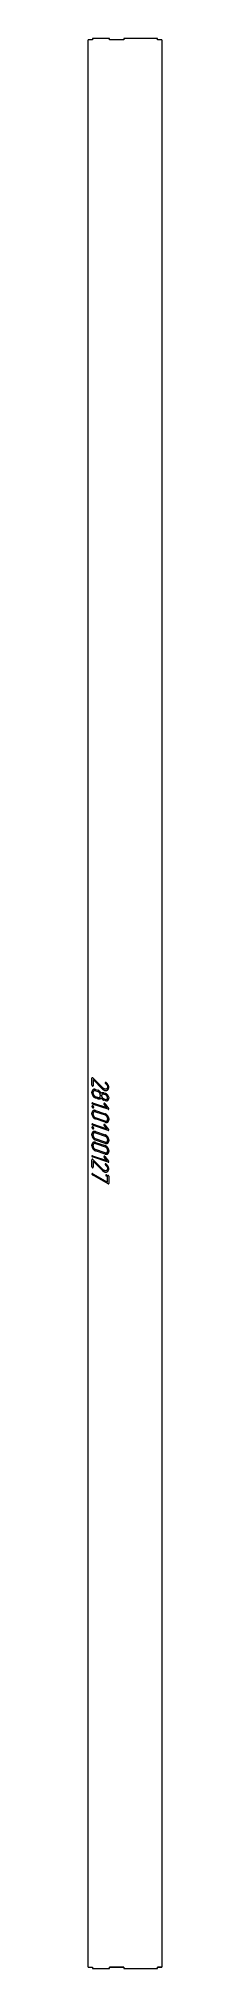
# Model space of a CAD drawing. Header units: millimetres. Extents: x 0 to 87, y -1 to 2277.
import ezdxf

# ---------------------------------------------------------------- set-up
doc = ezdxf.new("R2010")
doc.units = ezdxf.units.MM
doc.linetypes.add('K5LT32770', pattern=[0])
doc.linetypes.add('K5LT_BASIC', pattern=[0])
doc.layers.add('Engraving', color=7, linetype='Continuous')

msp = doc.modelspace()

# ---------------------------------------------------------------- linework, layer by layer
at = {"color": 143, "linetype": 'K5LT32770', "lineweight": 15, "true_color": 0x33acca}
for p, q in [((0, 0), (0, 2275.2)), ((5, 2275.2), (0, 2275.2)), ((25, 2276.7), (5, 2276.7)), ((5, 2276.7), (5, 2275.2)), ((25, 2275.2), (25, 2276.7)), ((30, 2275.2), (25, 2275.2)), ((37.1, 2275.2), (30, 2275.2)), ((42.1, 2275.2), (37.1, 2275.2)), ((42.1, 2276.7), (42.1, 2275.2)), ((82.1, 2276.7), (42.1, 2276.7)), ((82.1, 2275.2), (82.1, 2276.7)), ((87.1, 2275.2), (82.1, 2275.2)), ((87.1, 2275.2), (87.1, 0)), ((0, 0), (5, 0)), ((5, 0), (5, -1.5)), ((25, -1.5), (25, 0)), ((42.1, 0), (42.1, -1.5)), ((82.1, -1.5), (82.1, 0)), ((5, -1.5), (25, -1.5)), ((42.1, -1.5), (82.1, -1.5))]:
    msp.add_line(p, q, dxfattribs=at)
at = {"layer": 'Engraving', "color": 143, "linetype": 'K5LT32770', "lineweight": 15, "true_color": 0x33acca}
for p, q in [((4.4, 1041.1), (4.4, 1049.6)), ((5.5, 1049.8), (17.3, 1038)), ((4.4, 1031.9), (4.4, 1033.3)), ((16.5, 1037), (5.8, 1047.7)), ((5.8, 1047.7), (5.8, 1040.6)), ((5.8, 1031.4), (5.8, 1032.8)), ((8.6, 1036.1), (11.5, 1035.2)), ((8.7, 1034.7), (11.5, 1033.7)), ((11.5, 1026.6), (8.7, 1027.6)), ((11.5, 1025.2), (8.7, 1026.2)), ((14.3, 1029.9), (14.3, 1028.5)), ((17.3, 1038), (17.9, 1037.5)), ((17.9, 1037.5), (18.4, 1037.1)), ((18.6, 1032), (20, 1031.5)), ((18.6, 1030.6), (20, 1030.1)), ((20.7, 1044.5), (20.9, 1044.4)), ((24, 1027.6), (24.2, 1026.8)), ((24.2, 1026.8), (24.3, 1026.3)), ((24.3, 1026.3), (24.3, 1025.8)), ((4.4, 1007), (4.4, 1008.4)), ((5.1, 1020.4), (21.9, 1014.7)), ((23.6, 1012.7), (5.1, 1018.9)), ((5.8, 1006.5), (5.8, 1007.9)), ((8.7, 1011.2), (20, 1007.4)), ((8.7, 1009.8), (20, 1006)), ((20, 998.8), (8.7, 1002.7)), ((20, 1024.4), (18.6, 1024.9)), ((20, 1023), (18.6, 1023.5)), ((21.9, 1014.7), (18.8, 1018.7)), ((19.8, 1019.4), (24.1, 1013.7)), ((20.5, 1022.9), (20, 1023)), ((20.9, 1022.8), (20.5, 1022.9)), ((21.7, 1022.7), (20.9, 1022.8)), ((4.4, 982.1), (4.4, 983.6)), ((5.1, 995.5), (21.9, 989.8)), ((23.6, 987.8), (5.1, 994.1)), ((5.8, 981.7), (5.8, 983.1)), ((20, 997.4), (8.7, 1001.3)), ((8.7, 986.4), (20, 982.5)), ((8.7, 985), (20, 981.1)), ((21.9, 989.8), (18.8, 993.9)), ((19.8, 994.5), (24.1, 988.8)), ((22.9, 1002.2), (22.9, 1000.7)), ((24.3, 1001.7), (24.3, 1000.2)), ((4.4, 969.4), (4.4, 970.9)), ((5.1, 957.9), (21.9, 952.2)), ((5.8, 969), (5.8, 970.4)), ((20, 974), (8.7, 977.8)), ((20, 972.5), (8.7, 976.4)), ((8.7, 973.7), (20, 969.8)), ((8.7, 972.3), (20, 968.4)), ((20, 961.3), (8.7, 965.1)), ((20, 959.8), (8.7, 963.7)), ((19.8, 957), (24.1, 951.3)), ((22.9, 977.3), (22.9, 975.9)), ((22.9, 964.6), (22.9, 963.2)), ((24.3, 976.8), (24.3, 975.4)), ((24.3, 964.1), (24.3, 962.7)), ((4.4, 944.7), (4.4, 953.2)), ((4.5, 935.8), (4.4, 936.3)), ((23.4, 924.8), (4.9, 935.4)), ((23.6, 950.2), (5.1, 956.5)), ((5.1, 936.8), (5.3, 936.7)), ((5.3, 936.7), (22.9, 926.6)), ((5.5, 953.5), (17.3, 941.7)), ((16.5, 940.7), (5.8, 951.4)), ((5.8, 951.4), (5.8, 944.3)), ((17.3, 941.7), (17.9, 941.2)), ((17.9, 941.2), (18.4, 940.8)), ((21.9, 952.2), (18.8, 956.3)), ((20.7, 948.2), (20.9, 948.1)), ((21.5, 935.5), (23.6, 934.7)), ((22.9, 933.6), (21.5, 934)), ((22.9, 926.6), (22.9, 933.6)), ((23.6, 924.7), (23.4, 924.8)), ((24.3, 933.8), (24.3, 925.2))]:
    msp.add_line(p, q, dxfattribs=at)
at = {"layer": 'Engraving', "color": 150, "linetype": 'K5LT_BASIC', "lineweight": 25, "true_color": 0x0080ff}
for p, q in [((25, 0), (42.1, 0)), ((87.1, 0), (82.1, 0))]:
    msp.add_line(p, q, dxfattribs=at)
at = {"layer": 'Engraving', "color": 143, "linetype": 'K5LT32770', "lineweight": 15, "true_color": 0x33acca}
for points in [[(4.6, 1050), (4.4, 1049.8), (4.4, 1049.6)], [(5.2, 1050), (4.9, 1050.1), (4.6, 1050)], [(5.5, 1049.8), (5.4, 1049.9), (5.2, 1050)], [(4.4, 1041.1), (4.4, 1040.7), (4.6, 1040.4)], [(5.6, 1035.8), (4.4, 1034.9), (4.4, 1033.3)], [(4.4, 1031.9), (4.4, 1030.1), (5.6, 1028.4)], [(4.6, 1040.4), (4.8, 1040.2), (5.1, 1040.1)], [(5.1, 1040.1), (5.4, 1040), (5.6, 1040.2)], [(5.6, 1040.2), (5.8, 1040.3), (5.8, 1040.6)], [(8.6, 1036.1), (6.9, 1036.7), (5.6, 1035.8)], [(5.6, 1028.4), (6.9, 1026.8), (8.7, 1026.2)], [(6.7, 1034.5), (5.8, 1033.9), (5.8, 1032.8)], [(5.8, 1031.4), (5.8, 1030.2), (6.6, 1029.1)], [(6.6, 1029.1), (7.5, 1028), (8.7, 1027.6)], [(8.7, 1034.7), (7.5, 1035.1), (6.7, 1034.5)], [(13.6, 1033.8), (12.6, 1034.8), (11.5, 1035.2)], [(13.5, 1032.2), (12.7, 1033.3), (11.5, 1033.7)], [(11.5, 1026.6), (12.7, 1026.2), (13.5, 1026.8)], [(11.5, 1025.2), (12.7, 1024.8), (13.7, 1025.1)], [(14.3, 1029.9), (14.3, 1031.1), (13.5, 1032.2)], [(13.5, 1026.8), (14.3, 1027.3), (14.3, 1028.5)], [(15.3, 1031.6), (14.6, 1032.9), (13.6, 1033.8)], [(13.7, 1025.1), (14.8, 1025.4), (15.3, 1026.2)], [(16.7, 1032.2), (15.9, 1032.1), (15.3, 1031.6)], [(15.3, 1026.2), (15.9, 1025.2), (16.7, 1024.5)], [(16.6, 1030.5), (15.8, 1029.9), (15.8, 1028.7)], [(15.8, 1028.7), (15.8, 1027.6), (16.6, 1026.5)], [(16.5, 1037), (17.4, 1036.2), (18, 1035.8)], [(18.6, 1030.6), (17.4, 1031), (16.6, 1030.5)], [(16.6, 1026.5), (17.4, 1025.3), (18.6, 1024.9)], [(18.6, 1032), (17.6, 1032.4), (16.7, 1032.2)], [(18, 1035.8), (18.7, 1035.3), (19.4, 1035.1)], [(19.4, 1036.6), (18.9, 1036.7), (18.4, 1037.1)], [(21.8, 1036.9), (20.8, 1036.1), (19.4, 1036.6)], [(19.4, 1035.1), (21.4, 1034.4), (22.9, 1035.6)], [(20.2, 1044.4), (20, 1044.3), (20, 1044)], [(20, 1044), (20, 1043.7), (20.1, 1043.5)], [(23.1, 1029.3), (21.7, 1031), (20, 1031.5)], [(22, 1028.6), (21.2, 1029.7), (20, 1030.1)], [(20.1, 1043.5), (20.2, 1043.4), (20.4, 1043.2)], [(20.7, 1044.5), (20.3, 1044.6), (20.2, 1044.4)], [(20.4, 1043.2), (21.8, 1042.2), (22.3, 1041.2)], [(23.5, 1041.6), (22.6, 1043.2), (20.9, 1044.4)], [(22.6, 1037.9), (22.3, 1037.3), (21.8, 1036.9)], [(22.9, 1026.3), (22.9, 1027.5), (22, 1028.6)], [(22, 1024.6), (22.9, 1025.1), (22.9, 1026.3)], [(22.3, 1041.2), (22.8, 1040.2), (22.8, 1039.2)], [(22.8, 1039.2), (22.8, 1038.5), (22.6, 1037.9)], [(22.9, 1035.6), (24.3, 1036.7), (24.3, 1038.7)], [(23, 1023.2), (24.3, 1024.1), (24.3, 1025.8)], [(24, 1027.6), (23.7, 1028.4), (23.1, 1029.3)], [(24.3, 1038.7), (24.3, 1040.2), (23.5, 1041.6)], [(4.6, 1020.3), (4.4, 1020), (4.4, 1019.9)], [(4.4, 1019.9), (4.4, 1019.6), (4.6, 1019.3)], [(4.7, 1016.7), (4.4, 1016.5), (4.4, 1016)], [(4.4, 1016), (4.4, 1015.5), (4.7, 1015.1)], [(5.6, 1011), (4.4, 1010.1), (4.4, 1008.4)], [(4.4, 1007), (4.4, 1005.2), (5.6, 1003.6)], [(5.1, 1020.4), (4.7, 1020.5), (4.6, 1020.3)], [(4.6, 1019.3), (4.8, 1019.1), (5.1, 1018.9)], [(5.5, 1016.7), (5, 1016.9), (4.7, 1016.7)], [(4.7, 1015.1), (5.1, 1014.7), (5.5, 1014.6)], [(6.1, 1016.3), (5.7, 1016.7), (5.5, 1016.7)], [(5.5, 1014.6), (5.8, 1014.5), (6.2, 1014.7)], [(8.7, 1011.2), (6.9, 1011.9), (5.6, 1011)], [(5.6, 1003.6), (6.9, 1001.9), (8.7, 1001.3)], [(6.7, 1009.6), (5.8, 1009.1), (5.8, 1007.9)], [(5.8, 1006.5), (5.8, 1005.4), (6.6, 1004.2)], [(6.5, 1015.3), (6.5, 1015.8), (6.1, 1016.3)], [(6.2, 1014.7), (6.5, 1014.9), (6.5, 1015.3)], [(6.6, 1004.2), (7.4, 1003.1), (8.7, 1002.7)], [(8.7, 1009.8), (7.5, 1010.2), (6.7, 1009.6)], [(16.7, 1024.5), (17.5, 1023.9), (18.6, 1023.5)], [(18.8, 1019.7), (18.6, 1019.6), (18.6, 1019.3)], [(18.6, 1019.3), (18.6, 1019), (18.8, 1018.7)], [(19.3, 1019.8), (19, 1019.9), (18.8, 1019.7)], [(19.8, 1019.4), (19.4, 1019.7), (19.3, 1019.8)], [(20, 1024.4), (21.2, 1024), (22, 1024.6)], [(23, 1005.1), (21.7, 1006.8), (20, 1007.4)], [(22, 1004.4), (21.2, 1005.6), (20, 1006)], [(21.7, 1022.7), (22.5, 1022.8), (23, 1023.2)], [(22.9, 1002.2), (22.9, 1003.3), (22, 1004.4)], [(24.3, 1001.7), (24.3, 1003.5), (23, 1005.1)], [(23.6, 1012.7), (23.9, 1012.5), (24.1, 1012.7)], [(24.3, 1013.1), (24.3, 1013.4), (24.1, 1013.7)], [(24.1, 1012.7), (24.3, 1012.9), (24.3, 1013.1)], [(4.6, 995.5), (4.4, 995.1), (4.4, 995)], [(4.4, 995), (4.4, 994.7), (4.6, 994.4)], [(4.7, 991.8), (4.4, 991.7), (4.4, 991.2)], [(4.4, 991.2), (4.4, 990.7), (4.7, 990.3)], [(5.6, 986.1), (4.4, 985.2), (4.4, 983.6)], [(4.4, 982.1), (4.4, 980.4), (5.6, 978.7)], [(5.1, 995.5), (4.7, 995.6), (4.6, 995.5)], [(4.6, 994.4), (4.8, 994.2), (5.1, 994.1)], [(5.5, 991.9), (5, 992), (4.7, 991.8)], [(4.7, 990.3), (5.1, 989.9), (5.5, 989.7)], [(6.1, 991.4), (5.7, 991.8), (5.5, 991.9)], [(5.5, 989.7), (5.8, 989.6), (6.2, 989.8)], [(8.7, 986.4), (6.9, 987), (5.6, 986.1)], [(6.7, 984.8), (5.8, 984.2), (5.8, 983.1)], [(5.8, 981.7), (5.8, 980.5), (6.6, 979.4)], [(6.5, 990.4), (6.5, 991), (6.1, 991.4)], [(6.2, 989.8), (6.5, 990.1), (6.5, 990.4)], [(8.7, 985), (7.5, 985.3), (6.7, 984.8)], [(18.8, 994.9), (18.6, 994.7), (18.6, 994.4)], [(18.6, 994.4), (18.6, 994.2), (18.8, 993.9)], [(19.3, 994.9), (19, 995), (18.8, 994.9)], [(19.8, 994.5), (19.4, 994.9), (19.3, 994.9)], [(20, 998.8), (21.2, 998.4), (22, 999)], [(20, 997.4), (21.8, 996.8), (23, 997.7)], [(23, 980.3), (21.7, 981.9), (20, 982.5)], [(22, 979.6), (21.2, 980.7), (20, 981.1)], [(22, 999), (22.9, 999.6), (22.9, 1000.7)], [(23, 997.7), (24.3, 998.5), (24.3, 1000.2)], [(24.3, 976.8), (24.3, 978.6), (23, 980.3)], [(23.6, 987.8), (23.9, 987.7), (24.1, 987.8)], [(24.3, 988.3), (24.3, 988.6), (24.1, 988.8)], [(24.1, 987.8), (24.3, 988), (24.3, 988.3)], [(5.6, 973.4), (4.4, 972.5), (4.4, 970.9)], [(4.4, 969.4), (4.4, 967.7), (5.6, 966)], [(4.6, 957.9), (4.4, 957.6), (4.4, 957.4)], [(4.4, 957.4), (4.4, 957.1), (4.6, 956.9)], [(5.1, 957.9), (4.7, 958), (4.6, 957.9)], [(4.6, 956.9), (4.8, 956.6), (5.1, 956.5)], [(5.6, 978.7), (6.9, 977), (8.7, 976.4)], [(8.7, 973.7), (6.9, 974.3), (5.6, 973.4)], [(5.6, 966), (6.9, 964.3), (8.7, 963.7)], [(6.7, 972.1), (5.8, 971.5), (5.8, 970.4)], [(5.8, 969), (5.8, 967.8), (6.6, 966.7)], [(6.6, 979.4), (7.4, 978.2), (8.7, 977.8)], [(6.6, 966.7), (7.4, 965.5), (8.7, 965.1)], [(8.7, 972.3), (7.5, 972.6), (6.7, 972.1)], [(18.8, 957.3), (18.6, 957.2), (18.6, 956.9)], [(18.6, 956.9), (18.6, 956.6), (18.8, 956.3)], [(19.3, 957.3), (19, 957.4), (18.8, 957.3)], [(19.8, 957), (19.4, 957.3), (19.3, 957.3)], [(20, 974), (21.2, 973.6), (22, 974.1)], [(20, 972.5), (21.8, 971.9), (23, 972.8)], [(23, 967.6), (21.7, 969.2), (20, 969.8)], [(22, 966.9), (21.2, 968), (20, 968.4)], [(20, 961.3), (21.2, 960.9), (22, 961.4)], [(20, 959.8), (21.8, 959.2), (23, 960.1)], [(22.9, 977.3), (22.9, 978.5), (22, 979.6)], [(22, 974.1), (22.9, 974.7), (22.9, 975.9)], [(22.9, 964.6), (22.9, 965.8), (22, 966.9)], [(22, 961.4), (22.9, 962), (22.9, 963.2)], [(23, 972.8), (24.3, 973.6), (24.3, 975.4)], [(24.3, 964.1), (24.3, 965.9), (23, 967.6)], [(23, 960.1), (24.3, 960.9), (24.3, 962.7)], [(4.6, 953.7), (4.4, 953.5), (4.4, 953.2)], [(4.4, 944.7), (4.4, 944.4), (4.6, 944.1)], [(4.6, 936.7), (4.4, 936.5), (4.4, 936.3)], [(4.5, 935.8), (4.8, 935.5), (4.9, 935.4)], [(5.2, 953.7), (4.9, 953.8), (4.6, 953.7)], [(4.6, 944.1), (4.8, 943.9), (5.1, 943.8)], [(5.1, 936.8), (4.7, 936.9), (4.6, 936.7)], [(5.1, 943.8), (5.4, 943.7), (5.6, 943.9)], [(5.5, 953.5), (5.4, 953.6), (5.2, 953.7)], [(5.6, 943.9), (5.8, 944), (5.8, 944.3)], [(16.5, 940.7), (17.4, 939.9), (18, 939.5)], [(18, 939.5), (18.7, 939), (19.4, 938.8)], [(19.4, 940.3), (18.9, 940.4), (18.4, 940.8)], [(21.8, 940.6), (20.8, 939.8), (19.4, 940.3)], [(19.4, 938.8), (21.4, 938.1), (22.9, 939.3)], [(20.2, 948.1), (20, 948), (20, 947.7)], [(20, 947.7), (20, 947.4), (20.1, 947.2)], [(20.1, 947.2), (20.2, 947), (20.4, 946.9)], [(20.7, 948.2), (20.3, 948.3), (20.2, 948.1)], [(20.4, 946.9), (21.8, 945.9), (22.3, 944.9)], [(20.9, 935.4), (20.7, 935.1), (20.7, 935)], [(20.7, 935), (20.7, 934.7), (20.9, 934.4)], [(23.5, 945.3), (22.6, 946.9), (20.9, 948.1)], [(21.5, 935.5), (21.1, 935.6), (20.9, 935.4)], [(20.9, 934.4), (21.1, 934.1), (21.5, 934)], [(22.6, 941.6), (22.3, 940.9), (21.8, 940.6)], [(22.3, 944.9), (22.8, 943.8), (22.8, 942.9)], [(22.8, 942.9), (22.8, 942.2), (22.6, 941.6)], [(22.9, 939.3), (24.3, 940.4), (24.3, 942.4)], [(24.3, 942.4), (24.3, 943.9), (23.5, 945.3)], [(23.6, 950.2), (23.9, 950.1), (24.1, 950.3)], [(24.3, 933.8), (24.3, 934.5), (23.6, 934.7)], [(24.3, 950.7), (24.3, 951), (24.1, 951.3)], [(24.1, 950.3), (24.3, 950.4), (24.3, 950.7)], [(23.6, 924.7), (23.9, 924.6), (24.1, 924.8)], [(24.1, 924.8), (24.3, 924.9), (24.3, 925.2)]]:
    msp.add_open_spline(points, degree=2, dxfattribs=at)

doc.saveas('drawing.dxf')
